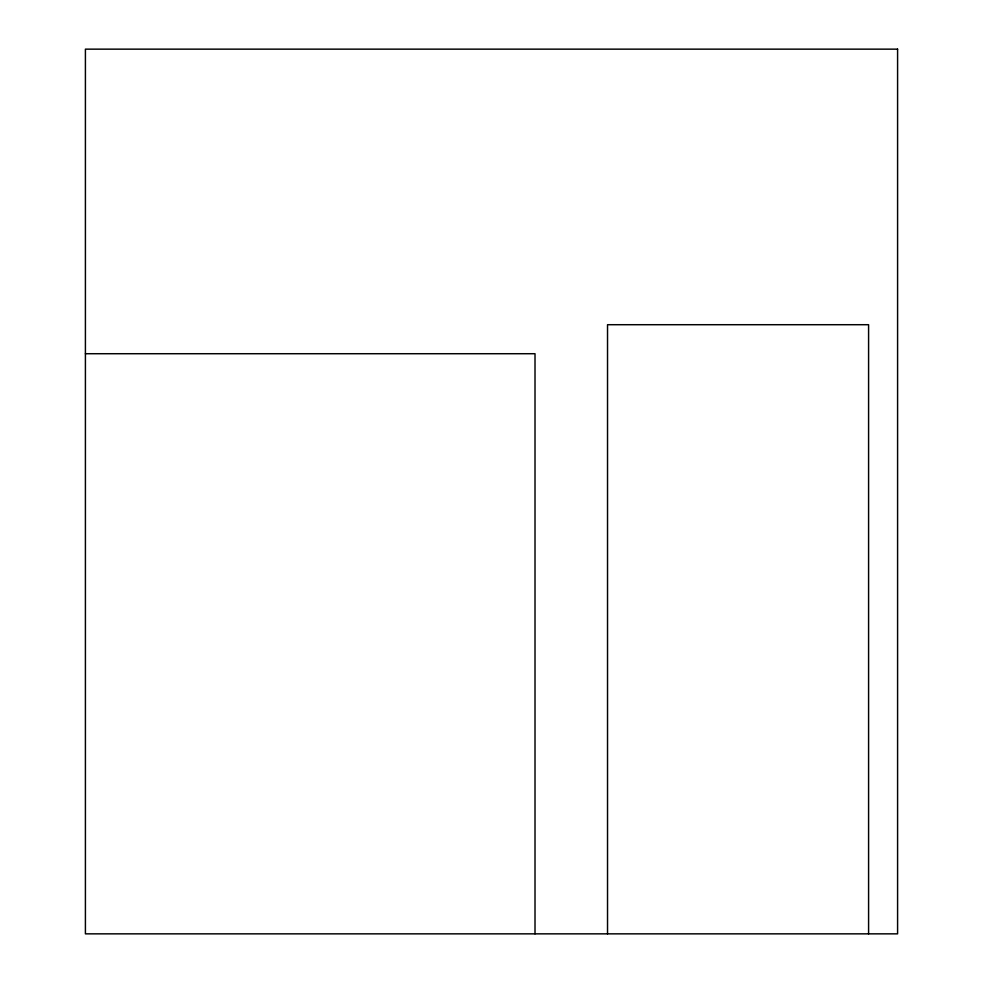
<?xml version="1.0" encoding="UTF-8"?>
<svg xmlns="http://www.w3.org/2000/svg" width="983" height="983" viewBox="0 0 983 983"><rect width="100%" height="100%" fill="white"/><g stroke="black" fill="none" stroke-linecap="round" stroke-linejoin="round"><path stroke-width="1.47" d="M85.41 353.72L535.01 353.72L535.01 933.85M868.591 933.85L868.591 324.709L607.531 324.709L607.531 933.85M897.59 49.15L85.41 49.15L85.41 933.85L897.59 933.85L897.59 49.15"/></g></svg>
